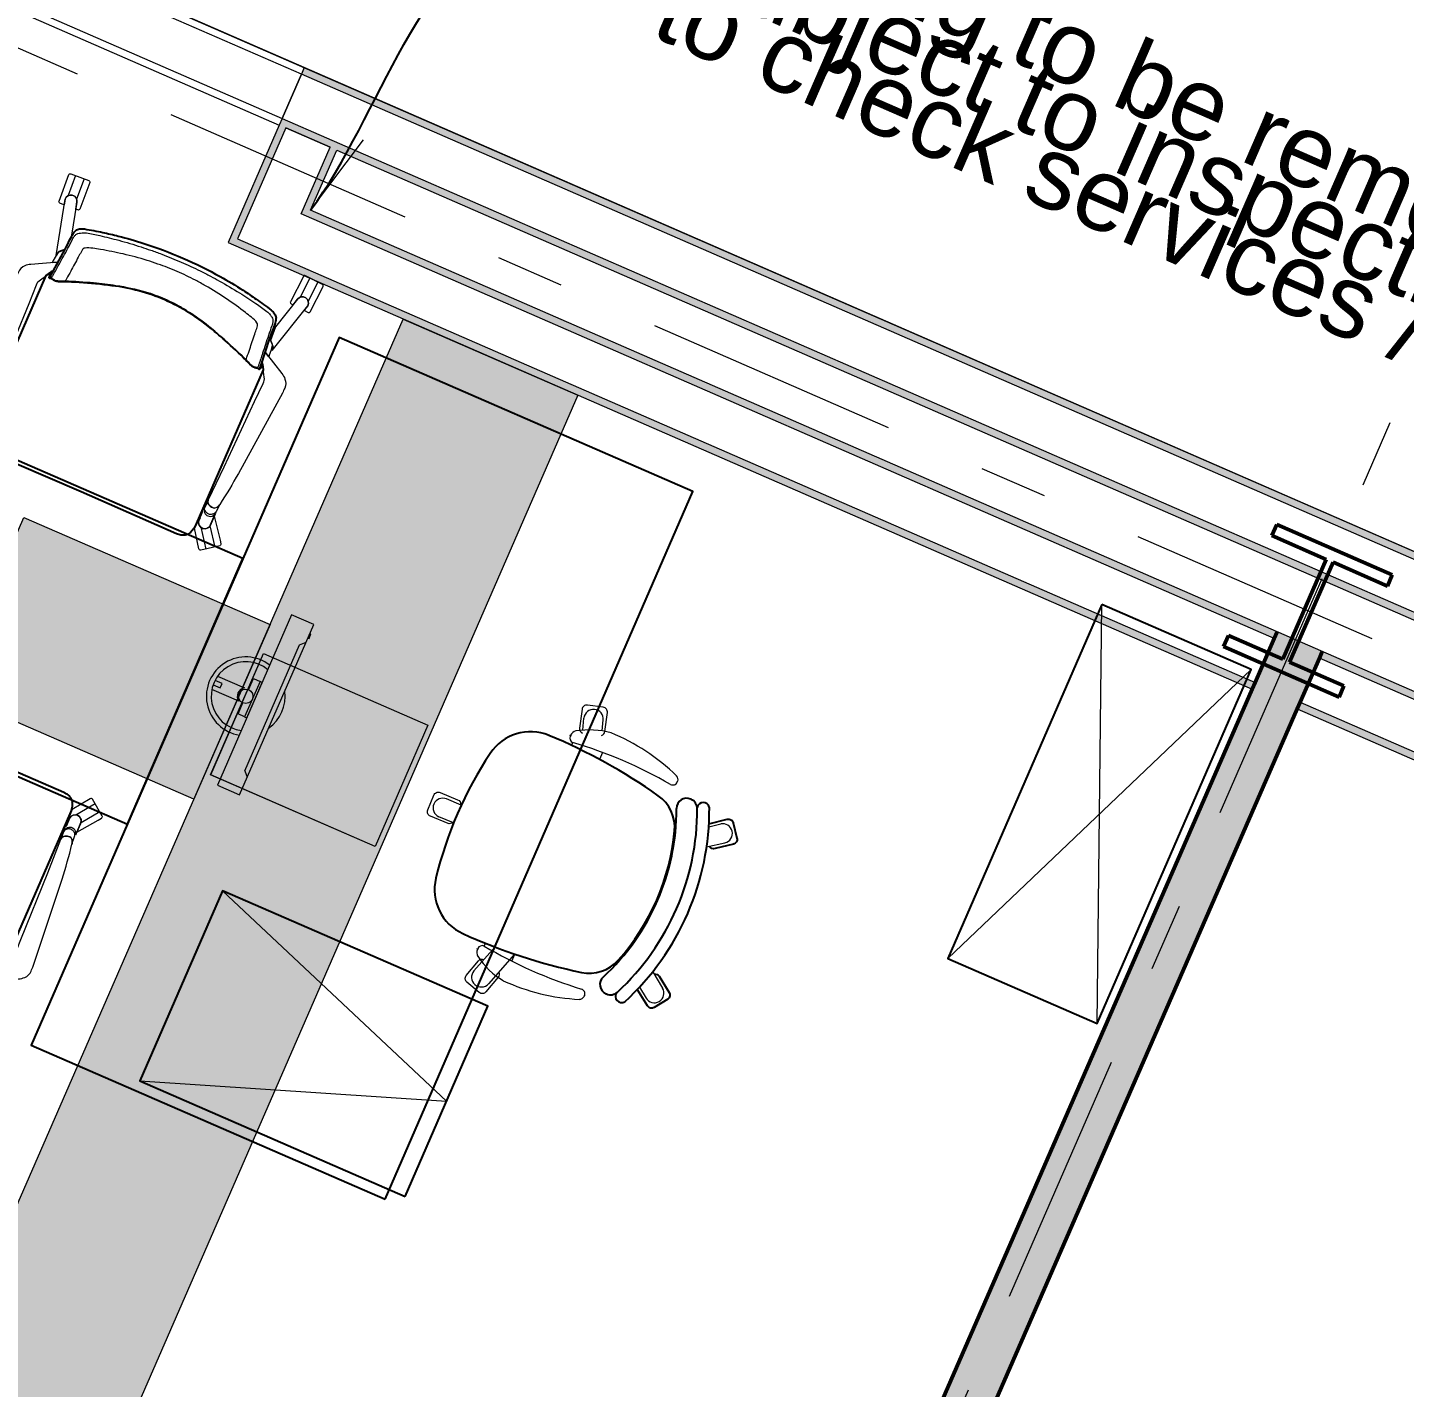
# Model space of a CAD drawing. Header units: millimetres. Extents: x -50172 to 90294, y -80883 to 25069.
# Drawn here: x 36999 to 39854, y -9066 to -6247 of the extents above; entities that cross this region are included whole.
import ezdxf
from ezdxf.enums import TextEntityAlignment as Align

# ---------------------------------------------------------------- set-up
doc = ezdxf.new("R2010")
doc.units = ezdxf.units.MM
doc.header["$MEASUREMENT"] = 0
doc.linetypes.add('Double Dashed', pattern=[1093.611073, 529.166651, -211.666656, 141.111112, -211.666656])
for name, color, linetype in [('A-05-M_Gross_Int_Circulation', 7, 'Continuous'), ('A-15-M_Column_Int', 7, 'Continuous'), ('A-15-MG_Structural_Grid', 7, 'Continuous'), ('A-25-M_Wall_Int', 7, 'Continuous'), ('ArchiCAD Doors', 7, 'Continuous'), ('New_A-25-M_Wall_Int', 7, 'Continuous')]:
    doc.layers.add(name, color=color, linetype=linetype)
for name, color, linetype, lineweight, true_color in [('A-05-M_Gross_Int_Circulation_Pen_No__74', 7, 'Continuous', 20, 0x606060), ('A-15-M_Column_Int_Pen_No__28', 7, 'Continuous', 50, 0x2a2a2a), ('A-15-MG_Structural_Grid_Pen_No__163', 7, 'Continuous', 0, 0x750077), ('A-25-M_Wall_Int_Pen_No__107', 7, 'Continuous', 15, 0xa6a6a6), ('A-25-M_Wall_Int_Pen_No__27', 7, 'Continuous', 50, 0x2a2a2a), ('A-25-M_Wall_Int_Pen_No__81', 7, 'Continuous', 20, 0x6a6a6a), ('A-35-M_FFE_Loose_SIEMENS P2_Pen_No__251', 7, 'Continuous', 13, 0xe8e8e8), ('New_A-25-M_Wall_Int_Pen_No__107', 7, 'Continuous', 15, 0xa6a6a6)]:
    doc.layers.add(name, color=color, linetype=linetype, lineweight=lineweight, true_color=true_color)
for name, color, linetype, lineweight in [('A-25-M_Wall_Int_Pen_No__1', 7, 'Continuous', 13), ('A-35-M_FFE_Loose_SIEMENS P2_Pen_No__5', 7, 'Continuous', 25), ('A-35-M_FFE_Loose_SIEMENS P2_Pen_No__9', 7, 'Continuous', 13), ('A-95-H_Fill_Plan_FloorTrunking_Pen_No__1', 7, 'Continuous', 13), ('A-95-H_Fill_Plan_FloorTrunking_Pen_No__101', 252, 'Continuous', 15), ('A-95-P_Text_1_50_GA_Pen_No__1', 7, 'Continuous', 13), ('A-95-P_Text_1_50_GA_Pen_No__85', 8, 'Continuous', 20), ('ArchiCAD Doors_Pen_No__1', 7, 'Continuous', 13), ('ArchiCAD Zone Stamps_Pen_No__9', 7, 'Continuous', 13), ('New_A-25-M_Wall_Int_Pen_No__1', 7, 'Continuous', 13), ('New_A-95-H_Fill_Plan_FloorTrunking_Pen_No__1', 7, 'Continuous', 13), ('New_A-95-H_Fill_Plan_FloorTrunking_Pen_No__101', 252, 'Continuous', 15), ('New_A-95-P_Text_1_50_GA_Pen_No__1', 7, 'Continuous', 13), ('New_A-95-P_Text_1_50_GA_Pen_No__101', 252, 'Continuous', 15)]:
    doc.layers.add(name, color=color, linetype=linetype, lineweight=lineweight)
doc.styles.add('GENERATED_STYLE_1', font='')
doc.styles.add('GENERATED_STYLE_3', font='')
doc.styles.add('GENERATED_STYLE_4', font='')
doc.styles.get('GENERATED_STYLE_1').set_extended_font_data('Arial', bold=True)
doc.styles.get('GENERATED_STYLE_3').set_extended_font_data('Arial')
doc.styles.get('GENERATED_STYLE_4').set_extended_font_data('Swis721 BT')
doc.dimstyles.new('GENERATED_STYLE__3', dxfattribs={"dimtxt": 0.18, "dimasz": 182.4, "dimexe": 0.18, "dimexo": 0.0625, "dimgap": 0.09, "dimtad": 0, "dimtih": 1, "dimtoh": 1, "dimdec": 4, "dimzin": 0, "dimdsep": 46, "dimcen": 0.09, "dimadec": 0, "dimazin": 0, "dimtfac": 1, "dimtdec": 4, "dimtmove": 0, "dimatfit": 3, "dimldrblk": 'ARROWHEAD_5', "dimfxl": 1, "dimtolj": 1, "dimtzin": 0, "dimarcsym": 0})

# ---------------------------------------------------------------- blocks, each defined once
blk = doc.blocks.new('Hub Circulation Third_INB 3250_6_1', base_point=(35476.1, -4184.6))
at = {"layer": 'A-05-M_Gross_Int_Circulation_Pen_No__74', "linetype": 'Continuous'}
blk.add_line((21213, 803.9), (47956.6, -10857.6), dxfattribs=at)
at = {"layer": 'ArchiCAD Zone Stamps_Pen_No__9'}
for tag, height, style, p in [('ROOM_NAME', 250, 'GENERATED_STYLE_1', (34329.2, -2488.1)), ('zoneNameLine2', 250, 'GENERATED_STYLE_1', (34140.8, -2920.2)), ('ROOM_NUMBER', 200, 'GENERATED_STYLE_3', (33952.4, -3340.9)), ('measuredAreaCode', 200, 'GENERATED_STYLE_3', (33795.3, -3701)), ('DUMMY_649', 200, 'GENERATED_STYLE_3', (34102.7, -3835.1)), ('DUMMY_650', 200, 'GENERATED_STYLE_3', (34731.9, -4109.4)), ('DUMMY_651', 133.3, 'GENERATED_STYLE_3', (35011.2, -4216))]:
    blk.add_attdef(tag, text='', height=height, rotation=336.4404, dxfattribs=dict(at, style=style)).set_placement(p, align=Align.TOP_LEFT)
blk = doc.blocks.new('Simple Door Opening_4')
at = {"layer": 'ArchiCAD Doors_Pen_No__1', "linetype": 'Continuous'}
for p, q in [((-1036.5, 0), (-1036.5, -15)), ((1036.5, 0), (1036.5, -15)), ((-1036.5, -15), (-1036.5, -115)), ((1036.5, -15), (1036.5, -115)), ((-1036.5, -115), (-1036.5, -130)), ((1036.5, -115), (1036.5, -130))]:
    blk.add_line(p, q, dxfattribs=at)
blk = doc.blocks.new('Wall_13_1', base_point=(47956.6, -10857.6))
at = {"layer": 'A-25-M_Wall_Int_Pen_No__107', "linetype": 'Continuous'}
for points in [[(37573, -6329.8), (37567, -6343.6), (42881.6, -8661), (42887.6, -8647.3)], [(37527, -6435.3), (37521, -6449), (42835.7, -8766.5), (42841.7, -8752.7)]]:
    blk.add_hatch(color=256, dxfattribs=at).paths.add_polyline_path(points)
at = {"layer": 'A-25-M_Wall_Int_Pen_No__1', "linetype": 'Continuous'}
for p, q in [((42881.6, -8661), (37567, -6343.6)), ((37527, -6435.3), (42841.7, -8752.7))]:
    blk.add_line(p, q, dxfattribs=at)
at = {"layer": 'A-25-M_Wall_Int_Pen_No__1', "linetype": 'Continuous', "flags": 128}
for points in [[(42887.6, -8647.3), (37573, -6329.8)], [(37534.8, -6455), (37626.4, -6495)], [(37640.2, -6501), (42716.5, -8714.5)]]:
    blk.add_lwpolyline(points, dxfattribs=at)
at = {"layer": 'ArchiCAD Doors', "color": 251, "linetype": 'Continuous', "lineweight": 20, "true_color": 0x606060, "zscale": 1000, "rotation": 336.4404149440988}
blk.add_blockref('Simple Door Opening_4', (36622.9, -5915.6), dxfattribs=at)
blk = doc.blocks.new('*X378')
at = {"layer": 'New_A-25-M_Wall_Int_Pen_No__107', "linetype": 'Continuous'}
blk.add_hatch(color=256, dxfattribs=at).paths.add_polyline_path([(34489.1, -8203.9), (38516.9, -9960.2), (38526.9, -9937.3), (34499.1, -8181)])
blk = doc.blocks.new('Wall_64_1', base_point=(38498.3, -10002.9))
at = {"layer": 'New_A-25-M_Wall_Int_Pen_No__107', "linetype": 'Continuous'}
for points in [[(34508.1, -8160.4), (38535.9, -9916.7), (38540.7, -9905.7), (34512.9, -8149.4)], [(34512.9, -8149.4), (38540.7, -9905.7), (38545.9, -9893.8), (34518.1, -8137.5)], [(34470.5, -8246.6), (38498.3, -10002.9), (38503.3, -9991.4), (34475.5, -8235.1)], [(34475.5, -8235.1), (38503.3, -9991.4), (38508.1, -9980.4), (34480.3, -8224.1)]]:
    blk.add_hatch(color=256, dxfattribs=at).paths.add_polyline_path(points)
at = {"layer": 'New_A-25-M_Wall_Int_Pen_No__1', "linetype": 'Continuous'}
for p, q in [((34508.1, -8160.4), (38535.9, -9916.7)), ((34512.9, -8149.4), (38540.7, -9905.7)), ((34499.1, -8181), (38526.9, -9937.3)), ((34489.1, -8203.9), (38516.9, -9960.2)), ((34475.5, -8235.1), (38503.3, -9991.4)), ((34480.3, -8224.1), (38508.1, -9980.4))]:
    blk.add_line(p, q, dxfattribs=at)
at = {"layer": 'New_A-25-M_Wall_Int_Pen_No__1', "linetype": 'Continuous', "flags": 128}
for points in [[(34508.1, -8160.4), (34480.3, -8224.1)], [(38545.9, -9893.8), (34518.1, -8137.5)], [(34470.5, -8246.6), (38498.3, -10002.9)], [(38498.3, -10002.9), (38545.9, -9893.8)]]:
    blk.add_lwpolyline(points, dxfattribs=at)
at = {"layer": 'New_A-25-M_Wall_Int', "color": 250, "lineweight": 50, "true_color": 0x2a2a2a}
blk.add_blockref('*X378', (0, 0), dxfattribs=at)
blk = doc.blocks.new('Wall_176_1', base_point=(37573, -6329.8))
at = {"layer": 'A-25-M_Wall_Int_Pen_No__107', "linetype": 'Continuous'}
for points in [[(37521, -6449), (37414.8, -6692.6), (37434.5, -6684.8), (37534.8, -6455)], [(37585.9, -6625.4), (37640.2, -6501), (37626.4, -6495), (37566.2, -6633.1)]]:
    blk.add_hatch(color=256, dxfattribs=at).paths.add_polyline_path(points)
at = {"layer": 'A-25-M_Wall_Int_Pen_No__1', "linetype": 'Continuous'}
for p, q in [((37534.8, -6455), (37434.5, -6684.8)), ((37566.2, -6633.1), (37626.4, -6495))]:
    blk.add_line(p, q, dxfattribs=at)
at = {"layer": 'A-25-M_Wall_Int_Pen_No__1', "linetype": 'Continuous', "flags": 128}
for points in [[(37521, -6449), (37414.8, -6692.6)], [(37626.4, -6495), (37534.8, -6455)], [(37585.9, -6625.4), (37640.2, -6501)]]:
    blk.add_lwpolyline(points, dxfattribs=at)
blk = doc.blocks.new('Wall_177_1', base_point=(37414.8, -6692.6))
at = {"layer": 'A-25-M_Wall_Int_Pen_No__107', "linetype": 'Continuous'}
for points in [[(39589.9, -7499.2), (37585.9, -6625.4), (37566.2, -6633.1), (39583.9, -7513)], [(39544, -7604.7), (37434.5, -6684.8), (37414.8, -6692.6), (39538, -7618.4)], [(39677.4, -7553.8), (42670, -8858.7), (42662.3, -8838.9), (39683.4, -7540)], [(39631.5, -7659.2), (42729.5, -9010.1), (42721.7, -8990.3), (39637.5, -7645.4)]]:
    blk.add_hatch(color=256, dxfattribs=at).paths.add_polyline_path(points)
at = {"layer": 'A-25-M_Wall_Int_Pen_No__81', "linetype": 'Continuous', "lineweight": 0, "true_color": 0x353535}
for points in [[(39683.4, -7540), (39589.9, -7499.2), (39583.9, -7513), (39677.4, -7553.8)], [(39677.4, -7553.8), (39583.9, -7513), (39544, -7604.7), (39637.5, -7645.4)], [(39637.5, -7645.4), (39544, -7604.7), (39538, -7618.4), (39631.5, -7659.2)]]:
    blk.add_hatch(color=250, dxfattribs=at).paths.add_polyline_path(points)
at = {"layer": 'A-25-M_Wall_Int_Pen_No__1', "linetype": 'Continuous'}
for p, q in [((39583.9, -7513), (37566.2, -6633.1)), ((37434.5, -6684.8), (39544, -7604.7)), ((42670, -8858.7), (39677.4, -7553.8)), ((39637.5, -7645.4), (42721.7, -8990.3))]:
    blk.add_line(p, q, dxfattribs=at)
at = {"layer": 'A-25-M_Wall_Int_Pen_No__1', "linetype": 'Continuous', "flags": 128}
for points in [[(42662.3, -8838.9), (37585.9, -6625.4)], [(37414.8, -6692.6), (39538, -7618.4)], [(39631.5, -7659.2), (42729.5, -9010.1)]]:
    blk.add_lwpolyline(points, dxfattribs=at)
at = {"layer": 'A-25-M_Wall_Int_Pen_No__27', "linetype": 'Continuous'}
for p, q in [((39589.9, -7499.2), (39583.9, -7513)), ((39583.9, -7513), (39544, -7604.7)), ((39637.5, -7645.4), (39677.4, -7553.8)), ((39677.4, -7553.8), (39683.4, -7540)), ((39544, -7604.7), (39538, -7618.4)), ((39631.5, -7659.2), (39637.5, -7645.4))]:
    blk.add_line(p, q, dxfattribs=at)
blk = doc.blocks.new('Wall_179_1', base_point=(39584.7, -7638.8))
at = {"layer": 'A-25-M_Wall_Int_Pen_No__81', "linetype": 'Continuous', "lineweight": 0, "true_color": 0x353535}
blk.add_hatch(color=250, dxfattribs=at).paths.add_polyline_path([(39538, -7618.4), (36129.7, -15434.7), (36223.2, -15475.4), (39631.5, -7659.2)])
at = {"layer": 'A-25-M_Wall_Int_Pen_No__27', "linetype": 'Continuous', "flags": 128}
for points in [[(39538, -7618.4), (36129.7, -15434.7)], [(36223.2, -15475.4), (39631.5, -7659.2)]]:
    blk.add_lwpolyline(points, dxfattribs=at)
blk = doc.blocks.new('Wall_447_1', base_point=(35672.8, -5501.3))
at = {"layer": 'New_A-25-M_Wall_Int_Pen_No__1', "linetype": 'Continuous'}
for p, q in [((37567, -6343.6), (35666.8, -5515)), ((35626.9, -5606.7), (37527, -6435.3))]:
    blk.add_line(p, q, dxfattribs=at)
at = {"layer": 'New_A-25-M_Wall_Int_Pen_No__1', "linetype": 'Continuous', "flags": 128}
for points in [[(37573, -6329.8), (35672.8, -5501.3)], [(35666.8, -5515), (35626.9, -5606.7)], [(35620.9, -5620.4), (37521, -6449)], [(37527, -6435.3), (37567, -6343.6)]]:
    blk.add_lwpolyline(points, dxfattribs=at)
blk = doc.blocks.new('Universal Columns Column 19')
at = {"layer": 'A-15-M_Column_Int', "linetype": 'Continuous', "lineweight": 0, "true_color": 0xffffff}
h = blk.add_hatch(dxfattribs=at)
h.set_pattern_fill('613_01__a5_STUCCO_0001', style=0, pattern_type=2)
h.set_pattern_definition([(286.3, (0, 0), (-3213820, 11866500), [3000, -14992680]), (309.93, (992000, -2522800), (-1760680, 765780), [4670, -4288600]), (111.49, (-168200, -712500), (765800, 1760700), [7100, -2708200]), (111.49, (-238700, -1062700), (765800, 1760700), [7100, -2708200]), (111.49, (-566500, -1578300), (765800, 1760700), [7100, -2708200]), (111.49, (-655700, -1708100), (765800, 1760700), [7100, -2708200]), (111.494, (-465300, -1834400), (765800, 1760700), [7100, -2708200]), (111.494, (-104200, -1931700), (765800, 1760700), [7100, -2708200]), (111.494, (257800, -2002000), (765800, 1760700), [7100, -2708200]), (183.06, (-194600, -886000), (2526450, 994900), [11200, -4282100]), (183.06, (-349700, -1079650), (2526450, 994900), [11200, -4282100]), (183.06, (116350, -2076500), (2526450, 994900), [11200, -4282100]), (111.49, (-350400, -1231700), (765800, 1760700), [7100, -2708200]), (111.49, (-502900, -1720200), (765800, 1760700), [7100, -2708200]), (111.494, (-274000, -1895900), (765800, 1760700), [7100, -2708200]), (111.494, (322000, -2155100), (765800, 1760700), [7100, -2708200]), (48.06, (-367140, -1412600), (765780, 1760680), [10500, -6061050]), (48.06, (-236400, -1671930), (765780, 1760680), [10520, -6061050]), (48.06, (-93300, -549600), (765800, 1760700), [10500, -6061050]), (48.06, (189050, -378800), (765800, 1760700), [10500, -6061050]), (48.06, (50600, -207200), (765800, 1760700), [10500, -6061050]), (48.06, (563700, -450600), (765800, 1760700), [10500, -6061050]), (48.06, (904800, -517960), (765780, 1760680), [10500, -6061050]), (48.06, (1265960, -877540), (765780, 1760680), [10500, -6061050]), (48.06, (1482600, -916100), (765780, 1760680), [10520, -6061050]), (48.06, (1273060, -1199550), (765780, 1760680), [10520, -6061050]), (48.06, (1211900, -1491860), (765780, 1760680), [10520, -6061050]), (48.06, (943500, -1689000), (765780, 1760680), [10520, -6061050]), (48.06, (1016600, -1999200), (765780, 1760680), [10520, -6061050]), (48.06, (801000, -2133260), (765780, 1760680), [10520, -6061050]), (48.06, (807600, -2293060), (765780, 1760680), [10520, -6061050]), (48.06, (630500, -2291960), (765780, 1760680), [10520, -6061050]), (48.06, (151700, -1607900), (765780, 1760680), [10520, -6061050]), (48.06, (70000, -1177460), (765780, 1760680), [10500, -6061050]), (48.06, (631750, -935800), (765780, 1760680), [10500, -6061050]), (48.06, (986700, -1181300), (765780, 1760680), [10500, -6061050]), (48.06, (850600, -1436000), (765780, 1760680), [10520, -6061050]), (48.06, (409300, -1365550), (765780, 1760680), [10500, -6061050]), (48.06, (488700, -1638000), (765780, 1760680), [10520, -6061050]), (48.06, (565600, -1787900), (765780, 1760680), [10520, -6061050]), (48.06, (297900, -886800), (765780, 1760680), [10500, -6061050]), (48.06, (277700, -629950), (765800, 1760700), [10500, -6061050]), (111.494, (551400, -2107800), (765800, 1760700), [7100, -2708200]), (111.494, (998900, -2140500), (765800, 1760700), [7100, -2708200]), (111.49, (707000, -1598400), (765800, 1760700), [7100, -2708200]), (111.494, (1193500, -1658100), (765800, 1760700), [7100, -2708200]), (111.49, (691100, -1191600), (765800, 1760700), [7100, -2708200]), (111.49, (1263300, -1334100), (765800, 1760700), [7100, -2708200]), (111.49, (979600, -866500), (765800, 1760700), [7100, -2708200]), (111.49, (1307600, -730700), (765800, 1760700), [7100, -2708200]), (111.49, (640400, -526600), (765800, 1760700), [7100, -2708200]), (111.49, (694500, -717200), (765800, 1760700), [7100, -2708200]), (111.49, (314700, -283700), (765800, 1760700), [7100, -2708200]), (111.49, (167600, -528500), (765800, 1760700), [7100, -2708200]), (111.49, (12400, -430600), (765800, 1760700), [7100, -2708200]), (111.49, (67100, -748000), (765800, 1760700), [7100, -2708200]), (111.49, (344000, -1091200), (765800, 1760700), [7100, -2708200]), (111.49, (29600, -939300), (765800, 1760700), [7100, -2708200]), (111.49, (438400, -757700), (765800, 1760700), [7100, -2708200]), (111.49, (-42600, -1373600), (765800, 1760700), [7100, -2708200]), (169.023, (65740, -1702860), (-7808487, 1302433), [10530, -17691000]), (169.023, (1133700, -1883880), (-7808487, 1302433), [10530, -17691000]), (169.023, (1445740, -1224800), (-7808487, 1302433), [10530, -17691000]), (169.023, (1047320, -1405880), (-7808487, 1302433), [10530, -17691000]), (169.023, (180300, -1357830), (-7808487, 1302433), [10530, -17691000]), (169.023, (-432670, -1577200), (-7808487, 1302433), [10530, -17691000]), (169.023, (223600, -966600), (-7808487, 1302433), [10530, -17691000]), (169.023, (1136430, -1014340), (-7808487, 1302433), [10530, -17691000]), (169.023, (1524220, -1021000), (-7808487, 1302433), [10530, -17691000]), (169.023, (1135220, -608810), (-7808487, 1302433), [10530, -17691000]), (169.023, (893470, -721350), (-7808487, 1302433), [10530, -17691000]), (169.023, (840820, -1017380), (-7808487, 1302433), [10530, -17691000]), (169.023, (46180, -1841170), (-7808487, 1302433), [10530, -17691000]), (169.023, (407640, -1861700), (-7808487, 1302433), [10530, -17691000]), (169.023, (845750, -1951000), (-7808487, 1302433), [10530, -17691000]), (48.06, (1350950, -1429200), (765780, 1760680), [10520, -6061050]), (48.06, (1140700, -2005970), (765780, 1760680), [10520, -6061050]), (48.06, (978100, -2309850), (765780, 1760680), [10520, -6061050]), (48.06, (198750, -158600), (765800, 1760700), [10500, -6061050]), (48.06, (458460, -261400), (765800, 1760700), [10500, -6061050]), (48.06, (772750, -448730), (765780, 1760680), [10500, -6061050]), (48.06, (1481360, -686060), (765780, 1760680), [10520, -6061050]), (48.06, (1667650, -817700), (765780, 1760680), [10520, -6061050]), (48.06, (1651400, -901750), (765780, 1760680), [10520, -6061050])])
h.paths.add_polyline_path([(-130.65, -138.15), (130.65, -138.15), (130.65, -112.85), (7.65, -112.85), (7.65, 112.85), (130.65, 112.85), (130.65, 138.15), (-130.65, 138.15), (-130.65, 112.85), (-7.65, 112.85), (-7.65, -112.85), (-130.65, -112.85)])
at = {"layer": 'A-15-M_Column_Int_Pen_No__28', "linetype": 'Continuous'}
for p, q in [((130.65, 138.15), (-130.65, 138.15)), ((-130.65, 138.15), (-130.65, 112.85)), ((130.65, 112.85), (130.65, 138.15)), ((-130.65, 112.85), (-7.65, 112.85)), ((-7.65, 112.85), (-7.65, -112.85)), ((7.65, -112.85), (7.65, 112.85)), ((7.65, 112.85), (130.65, 112.85)), ((-7.65, -112.85), (-130.65, -112.85)), ((-130.65, -112.85), (-130.65, -138.15)), ((130.65, -112.85), (7.65, -112.85)), ((130.65, -138.15), (130.65, -112.85)), ((-130.65, -138.15), (130.65, -138.15))]:
    blk.add_line(p, q, dxfattribs=at)
blk = doc.blocks.new('Standard grid marker')
at = {"layer": 'A-15-MG_Structural_Grid_Pen_No__163', "linetype": 'Double Dashed'}
blk.add_line((1000, 0), (29726, 0), dxfattribs=at)
at = {"layer": 'A-15-MG_Structural_Grid_Pen_No__163', "style": 'GENERATED_STYLE_4'}
for tag, p in [('AC_MarkerText_1_0', (-500, 41.2)), ('AC_MarkerText_1_1', (31226, 41.2))]:
    blk.add_attdef(tag, text='', height=350, rotation=90, dxfattribs=at).set_placement(p, align=Align.MIDDLE_CENTER)
blk = doc.blocks.new('ARROWHEAD_5')
at = {"color": 0, "linetype": 'Continuous', "lineweight": 0}
blk.add_line((0, 0), (-1, 0), dxfattribs=at)
blk.add_solid([(-1, 0.2679), (0, 0), (-1, -0.2679), (-1, 0.2679)], dxfattribs=at)
blk = doc.blocks.new('Standard grid marker_3')
at = {"layer": 'A-15-MG_Structural_Grid_Pen_No__163', "linetype": 'Double Dashed'}
blk.add_line((1000, 0), (74254.8, 0), dxfattribs=at)
at = {"layer": 'A-15-MG_Structural_Grid_Pen_No__163', "style": 'GENERATED_STYLE_4'}
for tag, p in [('AC_MarkerText_1_0', (-500, 43.4)), ('AC_MarkerText_1_1', (75754.8, 43.4))]:
    blk.add_attdef(tag, text='', height=350, rotation=360, dxfattribs=at).set_placement(p, align=Align.MIDDLE_CENTER)

msp = doc.modelspace()

# ---------------------------------------------------------------- hatches: boundary and pattern name
at = {"layer": 'A-95-H_Fill_Plan_FloorTrunking_Pen_No__101', "linetype": 'Continuous', "lineweight": 0, "true_color": 0x727272}
for points in [[(35068.8, -14052.6), (34706.7, -13894.7), (37778.1, -6851), (38140.2, -7008.9)], [(36834, -7624.2), (36991.8, -7262.1), (37501.9, -7484.5), (37344, -7846.6)]]:
    msp.add_hatch(color=8, dxfattribs=at).paths.add_polyline_path(points)
at = {"layer": 'New_A-95-H_Fill_Plan_FloorTrunking_Pen_No__101', "linetype": 'Continuous', "lineweight": 0, "true_color": 0x727272}
msp.add_hatch(color=8, dxfattribs=at).paths.add_polyline_path([(37719.6, -7944.4), (37378.8, -7795.8), (37488.4, -7544.6), (37829.1, -7693.2)])
at = {"layer": 'New_A-95-P_Text_1_50_GA_Pen_No__101', "linetype": 'Continuous', "lineweight": 0, "true_color": 0x727272}
msp.add_hatch(color=8, dxfattribs=at).paths.add_polyline_path([(37720.2, -7944.3), (37379.1, -7795.9), (37488.4, -7544.6), (37829.3, -7692.9)])

# ---------------------------------------------------------------- linework, layer by layer
at = {"layer": 'A-35-M_FFE_Loose_SIEMENS P2_Pen_No__251', "linetype": 'Continuous'}
for p, q in [((37449.6, -7787.6), (37563.3, -7526.3)), ((37563.3, -7526.3), (37576.5, -7521.1)), ((37449.6, -7787.6), (37454.8, -7800.8))]:
    msp.add_line(p, q, dxfattribs=at)
at = {"layer": 'A-35-M_FFE_Loose_SIEMENS P2_Pen_No__251', "linetype": 'Continuous', "flags": 128}
for points in [[(37438.9, -7837.5), (37592.4, -7484.4), (37546.6, -7464.5), (37393, -7817.5)], [(37582.7, -7512.9), (37586.7, -7503.8), (37584.4, -7502.8), (37580.5, -7511.9)], [(37453.8, -7677.7), (37485.7, -7604.3), (37481.2, -7602.3), (37449.3, -7675.7)]]:
    msp.add_lwpolyline(points, close=True, dxfattribs=at)
msp.add_lwpolyline([(37393.2, -7591.3), (37449.2, -7615.7, 0.565741), (37437.2, -7643.2), (37381.2, -7618.9)], format="xyb", dxfattribs=at)
for points in [[(37383.9, -7609.1), (37398.6, -7615.5), (37402.6, -7606.3), (37387.9, -7600)], [(37457.4, -7619.3), (37467.4, -7596.4), (37481.2, -7602.3), (37449.3, -7675.7), (37435.5, -7669.7), (37445.5, -7646.8)]]:
    msp.add_lwpolyline(points, dxfattribs=at)
at = {"layer": 'A-35-M_FFE_Loose_SIEMENS P2_Pen_No__251', "linetype": 'Continuous'}
msp.add_circle((37451.5, -7633), 15, dxfattribs=at)
for radius, start, end in [(81.6, 52.31, 260.6783), (71.6, 50.2786, 262.7098), (81.6, 305.5463, 7.442)]:
    msp.add_arc((37451.5, -7633), radius, start, end, dxfattribs=at)
at = {"layer": 'A-35-M_FFE_Loose_SIEMENS P2_Pen_No__5', "linetype": 'Continuous'}
for p, q in [((38125, -7713.7), (38124.1, -7715.7)), ((38375, -7846.6), (38374, -7846.1)), ((37931.8, -8157.8), (37932.7, -8155.8))]:
    msp.add_line(p, q, dxfattribs=at)
at = {"layer": 'A-35-M_FFE_Loose_SIEMENS P2_Pen_No__5', "linetype": 'Continuous', "flags": 128}
msp.add_lwpolyline([(37321.2, -6724.7, -0.024216), (37398.5, -6763, -0.016068), (37445.9, -6791.5, -0.009371), (37473.3, -6810, -0.001836), (37488.4, -6820.7, -0.017544), (37504.5, -6833, -0.062714), (37511.4, -6840.3, -0.149282), (37514.3, -6848.4, -0.092841), (37513.2, -6855.4, -0.049327), (37508.2, -6871.3, 0.02709), (37501.1, -6890.9), (37481.9, -6948.2), (37480.7, -6952.1, 0.079161), (37480.3, -6954.3, 0.195423), (37480.3, -6954.5, 0.266682), (37480.4, -6954.5, 0.14086), (37480.6, -6954.4, 0.068414), (37482.2, -6952.1), (37486.4, -6945.1, 0.046442), (37485.9, -6942.2, 0.07777), (37485.3, -6941, -0.055714), (37484.7, -6939.8, -0.135228), (37486.4, -6945.1), (37481.9, -6952.7, -0.049328), (37480.6, -6954.6, -0.064332), (37480.2, -6954.9, -0.077633), (37479.8, -6955.1, -0.201115), (37478.9, -6955.1, -0.08669), (37478.4, -6954.7), (37477.4, -6953.5), (37476.5, -6952.6, -0.08929), (37469.5, -6951.2, -0.049201), (37465, -6948.8, -0.053494), (37462.1, -6946.5, -0.000557), (37452.3, -6936.6, 0.01685), (37409.1, -6895.7, 0.013226), (37373.3, -6865.7, 0.032708), (37322, -6830.1, 0.03481), (37283.8, -6810.7, 0.03481), (37243.5, -6796, 0.032708), (37182.5, -6782.7, 0.013226), (37136.1, -6777, 0.01685), (37076.7, -6773.3, -0.000557), (37062.8, -6772.9, -0.053494), (37059.2, -6772.4, -0.049201), (37054.4, -6770.6, -0.08929), (37048.5, -6766.5), (37047.2, -6766.5), (37045.7, -6766.5, -0.08669), (37045.1, -6766.4, -0.201115), (37044.5, -6765.8, -0.077633), (37044.3, -6765.4, -0.064332), (37044.3, -6764.8, -0.049328), (37044.8, -6762.6), (37047.3, -6754.1, -0.135228), (37052.3, -6751.8, -0.055714), (37051.1, -6752.1, 0.07777), (37049.7, -6752.6, 0.046442), (37047.3, -6754.1), (37045, -6761.9, 0.068414), (37044.4, -6764.6, 0.14086), (37044.5, -6764.9, 0.266682), (37044.6, -6764.9, 0.195423), (37044.8, -6764.9, 0.079161), (37046.1, -6763.1), (37048.1, -6759.6), (37077, -6706.4, 0.02709), (37086.4, -6687.9, -0.049327), (37094.6, -6673.3, -0.092841), (37099.1, -6667.8, -0.149282), (37106.9, -6664.3, -0.062714), (37116.9, -6664.4, -0.017544), (37136.9, -6667.8, -0.001836), (37155, -6671.5, -0.009371), (37187.3, -6679, -0.016068), (37240.4, -6694.2, -0.023358)], format="xyb", close=True, dxfattribs=at)
for points in [[(36899.2, -7079.9), (37038, -6760.8), (37047.4, -6754), (37044.8, -6762.7, -0.02453), (37044.3, -6765.1, 0.299826), (37044.7, -6766.2, 0.164644), (37045.5, -6766.5), (37048.5, -6766.5, 0.066557), (37054.4, -6770.6, 0.117992), (37063.6, -6772.9, -0.017493), (37106.4, -6774.6, -0.011779), (37174.1, -6781.3, -0.071772), (37283.8, -6810.7, -0.069523), (37380, -6870.9, -0.011779), (37431.1, -6915.8, -0.017493), (37461.5, -6946, 0.117992), (37469.5, -6951.2, 0.066588), (37476.5, -6952.6), (37478.6, -6954.8, 0.164644), (37479.3, -6955.2, 0.299826), (37480.4, -6954.8, -0.02453), (37481.8, -6952.8), (37486.4, -6944.9), (37487.8, -6956.5), (37349.1, -7275.6, -0.119167), (37337, -7293.4, -0.112722), (37328.5, -7298.2, -0.107436), (37317.3, -7299, -0.042313), (37313, -7298, -0.011293), (37307.8, -7296.2), (37110.3, -7209.4), (36912.3, -7124.2, -0.011293)], [(38080.3, -7714.2, 0.360038), (37958.3, -7751.5)], [(36948.8, -8195.7), (37087.6, -7876.6, 0.119167), (37092.4, -7855.6, 0.112722), (37090.1, -7846.2, 0.107436), (37083.1, -7837.5, 0.042313), (37079.5, -7835, 0.011293), (37074.6, -7832.4), (36876.5, -7747.1)], [(38411.8, -7897.3), (38449.8, -7887.8, -0.414214), (38462, -7895.1), (38469.9, -7927.2, -0.414214), (38462.6, -7939.3), (38424.5, -7948.8, -0.339096), (38413.4, -7943.9)], [(38298.3, -8208.8, -0.312027), (38308.8, -8213.4), (38329.5, -8246.7, -0.414214), (38326.4, -8260.5), (38298.3, -8277.9, -0.414214), (38284.6, -8274.8), (38263.8, -8241.4, -0.021405), (38263.3, -8240.7)]]:
    msp.add_lwpolyline(points, format="xyb", dxfattribs=at)
for points in [[(35922.3, -7339.6), (37206.1, -7897.9), (37445.4, -7347.7), (36161.6, -6789.4)], [(37740.3, -8675.5), (38378.5, -7208.3), (37644.9, -6889.2), (37006.7, -8356.5)], [(39226.1, -7442.9), (38907.1, -8176.5), (39217, -8311.4), (39536.1, -7577.7)], [(37782.1, -8669.6), (37953.6, -8275.3), (37403.4, -8036), (37231.9, -8430.3)]]:
    msp.add_lwpolyline(points, close=True, dxfattribs=at)
at = {"layer": 'A-35-M_FFE_Loose_SIEMENS P2_Pen_No__5', "linetype": 'Continuous'}
for centre, radius, start, end in [((37622.2, -8813.2), 1190.7, 54.9005, 67.3762), ((38644.3, -8203.6), 821.7, 146.6108, 166.3776), ((38260.9, -7904.5), 80, 354.5612, 54.9005), ((38365.6, -7865.4), 21, 66.4942, 180.2369), ((38365.7, -7866.4), 21.9, 359.5228, 64.9002), ((37871.4, -7867.5), 473.2, 312.7478, 0.2405), ((37870.6, -7867.1), 517.1, 312.8415, 0.1468), ((37871.4, -7867.4), 541.3, 312.5111, 0.4772), ((38400.1, -7866), 12.9, 13.4743, 167.4595), ((37871.4, -7867.4), 471.3, 318.4271, 354.5612), ((37943, -8033.7), 100, 166.3776, 245.6121), ((38393.3, -7040.3), 1190.7, 245.6121, 258.0878), ((38164.1, -8127.1), 80, 258.0878, 318.4271), ((38206.9, -8230.4), 21, 132.7514, 246.4942), ((38207.9, -8230.8), 21, 246.4942, 312.8023), ((38230.8, -8255.1), 12.9, 145.5288, 299.5141)]:
    msp.add_arc(centre, radius, start, end, dxfattribs=at)
at = {"layer": 'A-35-M_FFE_Loose_SIEMENS P2_Pen_No__9', "linetype": 'Continuous'}
for p, q in [((37098.7, -6553.7), (37083.3, -6595.2)), ((37116.4, -6560.3), (37100.8, -6602.3)), ((37584.4, -6766), (37564.1, -6805.9)), ((37601.3, -6774.6), (37581.1, -6814)), ((39217, -8311.4), (39226.1, -7442.9)), ((39536.1, -7577.7), (38907.1, -8176.5)), ((38150.2, -7703.1), (38152.8, -7678.1)), ((38190.3, -7704.7), (38192.5, -7682.1)), ((38129.3, -7728.8), (38126.7, -7734.7)), ((38191.3, -7749.4), (38184.9, -7763.9)), ((38346.3, -7810.9), (38347, -7809.2)), ((37898.5, -7858.9), (37867.9, -7845.8)), ((37882.6, -7895.6), (37852.1, -7882.6)), ((38411.4, -7903.3), (38436.2, -7897.7)), ((38407, -7945.4), (38445, -7936.7)), ((37867.8, -8472.4), (37403.4, -8036)), ((37968.4, -8152.6), (37924.7, -8202.4)), ((37945.8, -8150.7), (37948.4, -8144.7)), ((38008.7, -8167.2), (37954.8, -8228.8)), ((38003.1, -8182), (38009.4, -8167.4)), ((38295.4, -8203.9), (38315.7, -8238.1)), ((38267.9, -8235.9), (38281.4, -8258.6)), ((38153.8, -8253.4), (38153.1, -8255.1)), ((37231.9, -8430.3), (37867.8, -8472.4))]:
    msp.add_line(p, q, dxfattribs=at)
at = {"layer": 'A-35-M_FFE_Loose_SIEMENS P2_Pen_No__9', "linetype": 'Continuous', "flags": 128}
for points in [[(37074.5, -6614.1), (37066.1, -6610.9, -0.435017), (37064.4, -6606.9), (37084.9, -6551.8, -0.414214), (37088.8, -6550), (37126.2, -6564, -0.414214), (37128, -6567.8), (37107.4, -6623.1, -0.414214), (37103.5, -6624.9), (37099, -6623.2), (37101.4, -6608.4, 0.917674), (37077, -6602.4), (37075.2, -6614.1)], [(37058.6, -6719.3), (37077, -6602.4, -0.92197), (37101.4, -6608.6), (37089.9, -6681.3), (37076.4, -6707.9), (37064, -6712.4, 0.207366), (37061.2, -6715), (37059, -6718.6)], [(37062.6, -6732.9), (37006.1, -6737.9, 0.081341), (36993.4, -6740.8, 0.203002), (36980.2, -6753.9, -0.007358), (36975.7, -6764.4), (36916.2, -6944.7, 0.018845), (36895.6, -7016.8, 0.093152), (36895.2, -7024.8, 0.300736), (36902.4, -7033.1, 0.150564), (36913.2, -7032.8, 0.24245), (36919.1, -7026.8), (36946.1, -6956.9), (37002.2, -6818.8), (37017.8, -6780.2, -0.198938), (37025.8, -6769.6), (37044, -6756.5), (37049.7, -6752.6, -0.153101), (37052.3, -6751.8, -0.000314)], [(37573.2, -6833.2), (37581.2, -6837.3, 0.435017), (37585.3, -6835.8), (37612, -6783.4, 0.414214), (37610.7, -6779.4), (37575.1, -6761.2, 0.414214), (37571, -6762.6), (37544.3, -6815.1, 0.414214), (37545.6, -6819.2), (37549.8, -6821.3), (37559.1, -6809.6, -0.917674), (37580.1, -6823.5), (37572.7, -6832.7)], [(37506.4, -6916.2), (37580.1, -6823.5, 0.92197), (37559.1, -6809.7), (37513.2, -6867.4), (37502.8, -6895.3), (37507.9, -6907.5, -0.207366), (37507.8, -6911.3), (37506.6, -6915.3)], [(37491.5, -6919.4), (37526.3, -6964.1, -0.081341), (37532.9, -6975.4, -0.203002), (37532.3, -6994, 0.007358), (37527.7, -7004.5), (37436.4, -7170.9, -0.018845), (37397.6, -7235.2, -0.093152), (37392.1, -7240.9, -0.300736), (37381.1, -7241.3, -0.150564), (37373.9, -7233.2, -0.24245), (37374.4, -7224.8), (37407.1, -7157.4), (37469.8, -7022.2), (37487.5, -6984.5, 0.198938), (37489.7, -6971.4), (37486.9, -6949.1), (37485.9, -6942.3, 0.153101), (37484.7, -6939.8, 0.000314)], [(37388.8, -7254.1), (37377.6, -7279.4, -0.898737), (37354.5, -7269.2), (37362.2, -7251.6), (37360.7, -7250), (37370.2, -7228.3), (37372.3, -7230.5), (37366.3, -7242.3, 0.418822), (37373.2, -7259.3, 0.336613), (37388.7, -7254.2, 0.09455)], [(37397.6, -7235.3), (37389.9, -7250.1, -0.20576), (37383.4, -7255.4, -0.103527), (37376.6, -7255.9, -0.163663), (37370.7, -7253, -0.143284), (37366.2, -7244.8, -0.17954), (37366.8, -7240, 0.015555), (37373.9, -7225.7, 0.189726), (37373.6, -7232.5, 0.224162), (37384.1, -7242.5, 0.212827), (37392.1, -7240.9, 0.0772), (37397.1, -7236, 0.056611)], [(37386.3, -7259.6), (37398.2, -7309.4), (37399.7, -7316.9, -0.132625), (37399.5, -7319.6, -0.251078), (37397.8, -7321.2), (37358.5, -7330.1, -0.460931), (37354.6, -7327.2), (37345.3, -7284.2), (37354.5, -7264.6), (37356.8, -7263.8), (37354.5, -7269.2, 0.132464), (37353.9, -7273.3, 0.419806), (37367.1, -7285.7, 0.171359), (37374.9, -7282.6, 0.126551), (37378.6, -7277.2)], [(37101.4, -7914.8), (37145.9, -7889.5), (37152.4, -7885.5, 0.132625), (37154.2, -7883.6, 0.251078), (37154.2, -7881.2), (37134, -7846.4, 0.460931), (37129.2, -7845.5), (37091.4, -7868), (37083.3, -7888.1), (37084.3, -7890.3), (37086.6, -7885, -0.132464), (37089.3, -7881.7, -0.419806), (37107.3, -7882.9, -0.171359), (37110.4, -7890.7, -0.126551), (37109, -7897.2)], [(37099, -7920.3), (37109.9, -7894.9, 0.898737), (37086.6, -7885), (37079.1, -7902.6), (37076.9, -7902.6), (37067.5, -7924.4), (37070.5, -7924.4), (37075.1, -7911.9, -0.418822), (37092.2, -7905.4, -0.336613), (37099, -7920.2, -0.09455)], [(36924.2, -8223.7), (36980.7, -8218.7, 0.081341), (36993.5, -8215.8, 0.203002), (37006.6, -8202.7, -0.007358), (37011.1, -8192.1), (37070.6, -8011.9, 0.018845), (37091.2, -7939.7, 0.093152), (37091.7, -7931.8, 0.300736), (37084.4, -7923.4, 0.150564), (37073.6, -7923.7, 0.24245), (37067.7, -7929.8), (37040.8, -7999.6), (36984.7, -8137.7), (36969.1, -8176.4, -0.198938), (36961.1, -8186.9), (36942.8, -8200.1), (36937.2, -8204, -0.153101), (36934.5, -8204.8, -0.000314)], [(37091.2, -7939.6), (37096.8, -7923.9, 0.20576), (37096.3, -7915.6, 0.103527), (37092, -7910.2, 0.163663), (37085.9, -7907.9, 0.143284), (37076.8, -7910.1, 0.17954), (37073.8, -7913.9, -0.015555), (37068.1, -7928.8, -0.189726), (37072.9, -7924, -0.224162), (37087.4, -7924.8, -0.212827), (37091.7, -7931.8, -0.0772), (37091.5, -7938.8, -0.056611)]]:
    msp.add_lwpolyline(points, format="xyb", close=True, dxfattribs=at)
for points in [[(37048.5, -6766.5, 0.172835), (37048.7, -6766.4, 0.029065), (37048.9, -6766.1, 0.028333), (37049.8, -6764.8, 0.004116), (37051.2, -6762.4, 0.006979), (37052.5, -6759.9, -0.006601), (37064.2, -6738.4, 0.005565), (37082.8, -6704.3, 0.006061), (37092.4, -6685.7, -0.052886), (37096.5, -6679.2, -0.072565), (37100.8, -6675.2, -0.118748), (37105.9, -6673.2, -0.009096), (37112.1, -6672.5, -0.060387), (37121.3, -6672.7, -0.021653), (37149.1, -6678, -0.008324), (37188.1, -6687.8, -0.012117), (37234.5, -6701.6, -0.005624), (37254.5, -6708.3, -0.00647), (37277.3, -6716.6, -0.012425), (37317.6, -6733, -0.012425), (37357, -6751.3, -0.00647), (37378.6, -6762.3, -0.005624), (37397.1, -6772.4, -0.012117), (37438.9, -6796.9, -0.008324), (37472.7, -6818.7, -0.021653), (37495.5, -6835.4, -0.060387), (37501.9, -6842, -0.009096), (37505.6, -6847.1, -0.118748), (37507.6, -6852.1, -0.072565), (37507.6, -6858, -0.052886), (37505.7, -6865.4, 0.006061), (37498.7, -6885.1, 0.005565), (37486.4, -6922, -0.006601), (37478.6, -6945.2, 0.006979), (37477.7, -6947.9, 0.004116), (37476.9, -6950.5, 0.028333), (37476.5, -6952.1, 0.029065), (37476.5, -6952.4, 0.172835), (37476.5, -6952.6)], [(37453.3, -6937.6, 0.029977), (37452.3, -6936.6, -0.096148), (37452.4, -6935.7, -0.022338), (37454.1, -6930.3, 0.000048), (37459.8, -6913.4, 0.000154), (37470.3, -6882.1, -0.001817), (37474.2, -6870.6, 0.043839), (37476.1, -6864.9, 0.067552), (37476.2, -6862.7, 0.111008), (37474.7, -6858.9, 0.062927), (37463.4, -6847.5, 0.007617), (37450.7, -6837.5, 0.013331), (37411.8, -6809.4, 0.019355), (37368.1, -6782.1, 0.009359), (37347.3, -6770.8, 0.023709), (37309.1, -6752.5, 0.023709), (37269.6, -6737, 0.009359), (37247.2, -6729.6, 0.019355), (37197.5, -6716.2, 0.013331), (37150.4, -6706.9, 0.007617), (37134.4, -6704.4, 0.062927), (37118.3, -6703.9, 0.111008), (37114.5, -6705.4, 0.067552), (37113, -6707, 0.043839), (37110.1, -6712.2, -0.001817), (37104.3, -6722.9, 0.000154), (37088.6, -6752, 0.000048), (37080.2, -6767.7, -0.022338), (37077.4, -6772.6, -0.096148), (37076.7, -6773.3, 0.029977), (37075.4, -6773.2)], [(38189.3, -7714.1, 0.292825), (38196.2, -7705.8), (38201.3, -7666.9, 0.414214), (38192.7, -7655.7), (38159.9, -7651.4, 0.414214), (38148.7, -7660), (38143.7, -7699, 0.333583), (38149.6, -7709.4)], [(37880.9, -7894.9, -0.272712), (37870.9, -7896.4), (37834.5, -7881.7, -0.414214), (37828.9, -7868.7), (37841.3, -7838, -0.414214), (37854.4, -7832.5), (37890.8, -7847.3, -0.353143), (37896.9, -7858.2)], [(38411.8, -7897.3), (38449.8, -7887.8, -0.414214), (38462, -7895.1), (38469.9, -7927.2, -0.414214), (38462.6, -7939.3), (38424.5, -7948.8, -0.339096), (38413.4, -7943.9)], [(37976, -8204.6, -0.292825), (37974.7, -8215.3), (37949.6, -8245.6, -0.414214), (37935.5, -8246.9), (37910.1, -8225.8, -0.414214), (37908.8, -8211.7), (37933.8, -8181.5, -0.333583), (37945.5, -8178.7)], [(38298.3, -8208.8, -0.312027), (38308.8, -8213.4), (38329.5, -8246.7, -0.414214), (38326.4, -8260.5), (38298.3, -8277.9, -0.414214), (38284.6, -8274.8), (38263.8, -8241.4, -0.021405), (38263.3, -8240.7)]]:
    msp.add_lwpolyline(points, format="xyb", dxfattribs=at)
for points in [[(37062.6, -6732.9), (37077.2, -6706), (37064.1, -6710.8), (37062.7, -6712.2), (37056.1, -6722.8), (37051.9, -6730.9), (37050.2, -6734), (37062.6, -6732.9)], [(37491.5, -6919.4), (37501.2, -6890.4), (37506.6, -6903.3), (37506.6, -6905.3), (37503.3, -6917.3), (37500.2, -6925.9), (37499.2, -6929.2), (37491.5, -6919.4)]]:
    msp.add_lwpolyline(points, close=True, dxfattribs=at)
for points in [[(37358.3, -7282.6), (37368.6, -7327.8)], [(37377.2, -7279.9), (37387.2, -7323.6)], [(37099.1, -7878.6), (37139.2, -7855.3)], [(37110, -7894.3), (37148.7, -7871.8)]]:
    msp.add_lwpolyline(points, dxfattribs=at)
at = {"layer": 'A-35-M_FFE_Loose_SIEMENS P2_Pen_No__9', "linetype": 'Continuous'}
for centre, radius, start, end in [((38172.6, -7680.1), 20, 84.206, 174.206), ((38172.6, -7680.1), 20, 354.206, 84.206), ((38139.9, -7721.2), 16.8, 102.867, 153.2957), ((38163.6, -7869.7), 167, 74.2748, 99.4327), ((38133.3, -7719.7), 10, 156.4942, 246.4942), ((37868.4, -8619.1), 927.7, 60.0127, 73.6679), ((38047.7, -8103), 425.8, 45.7515, 67.7652), ((38337.1, -7806.9), 10, 240.0127, 336.4942), ((38337.9, -7805.2), 10, 336.4942, 45.7515), ((37860, -7864.2), 20, 66.7823, 156.7823), ((37860, -7864.2), 20, 156.7823, 246.7823), ((37870.6, -7867.1), 517.1, 312.8415, 0.1468), ((38440.6, -7917.2), 20, 12.7823, 102.7823), ((38440.6, -7917.2), 20, 282.7823, 12.7823), ((37945.6, -8163.8), 15, 156.4942, 213.3197), ((37942, -8160.2), 10.3, 68.1753, 154.813), ((38418.6, -7354.1), 926.3, 239.31, 252.986), ((38058.7, -8093.7), 148.1, 211.9125, 240.3565), ((37939.7, -8215.6), 20, 138.7823, 228.7823), ((37939.7, -8215.6), 20, 228.7823, 318.7823), ((38164.4, -7834.2), 427.5, 245.2672, 267.1927), ((38144.7, -8249.4), 10, 336.4942, 72.9756), ((38298.6, -8248.3), 20, 300.7823, 30.7823), ((38143.9, -8251.1), 10, 267.2368, 336.4942), ((38298.6, -8248.3), 20, 210.7823, 300.7823)]:
    msp.add_arc(centre, radius, start, end, dxfattribs=at)
at = {"layer": 'A-95-H_Fill_Plan_FloorTrunking_Pen_No__1', "linetype": 'Continuous', "flags": 128}
for points in [[(35068.8, -14052.6), (34706.7, -13894.7), (37778.1, -6851), (38140.2, -7008.9)], [(36834, -7624.2), (36991.8, -7262.1), (37501.9, -7484.5), (37344, -7846.6)]]:
    msp.add_lwpolyline(points, close=True, dxfattribs=at)
at = {"layer": 'New_A-95-H_Fill_Plan_FloorTrunking_Pen_No__1', "linetype": 'Continuous', "flags": 128}
msp.add_lwpolyline([(37719.6, -7944.4), (37378.8, -7795.8), (37488.4, -7544.6), (37829.1, -7693.2)], close=True, dxfattribs=at)
at = {"layer": 'New_A-95-P_Text_1_50_GA_Pen_No__1', "linetype": 'Continuous', "flags": 128}
msp.add_lwpolyline([(37720.2, -7944.3), (37379.1, -7795.9), (37488.4, -7544.6), (37829.3, -7692.9)], close=True, dxfattribs=at)

# ---------------------------------------------------------------- block references
at = {"layer": 'A-05-M_Gross_Int_Circulation', "linetype": 'Continuous'}
msp.add_blockref('Hub Circulation Third_INB 3250_6_1', (35476.1, -4184.6), dxfattribs=at)
at = {"layer": 'A-15-M_Column_Int', "linetype": 'Continuous', "zscale": 1000, "rotation": 336.440414821721}
msp.add_blockref('Universal Columns Column 19', (39653.7, -7455.7), dxfattribs=at)
at = {"layer": 'A-15-MG_Structural_Grid', "color": 8, "linetype": 'Continuous', "lineweight": 15, "zscale": 1000}
for name, p, rotation in [('Standard grid marker_3', (2296.2, 8834.4), 336.440411583993), ('Standard grid marker', (46639.1, 8563.8), 246.440411583993)]:
    msp.add_blockref(name, p, dxfattribs=dict(at, rotation=rotation))
at = {"layer": 'A-25-M_Wall_Int', "color": 250, "lineweight": 50, "true_color": 0x2a2a2a}
for name, p in [('Wall_13_1', (47956.6, -10857.6)), ('Wall_176_1', (37573, -6329.8)), ('Wall_177_1', (37414.8, -6692.6)), ('Wall_179_1', (39584.7, -7638.8))]:
    msp.add_blockref(name, p, dxfattribs=at)
at = {"layer": 'New_A-25-M_Wall_Int', "color": 250, "lineweight": 50, "true_color": 0x2a2a2a}
for name, p in [('Wall_447_1', (35672.8, -5501.3)), ('Wall_64_1', (38498.3, -10002.9))]:
    msp.add_blockref(name, p, dxfattribs=at)

# ---------------------------------------------------------------- texts
at = {"layer": 'A-95-P_Text_1_50_GA_Pen_No__1', "linetype": 'Continuous', "insert": (38366.7, -6079.1), "char_height": 150, "width": 2752.006, "attachment_point": 4, "rotation": 336.4404, "line_spacing_factor": 0.5022, "style": 'GENERATED_STYLE_4'}
msp.add_mtext('\\A1;{\\fSwis721 BT|b0|i0|c0|p34;Boxing to be removed , Subject to inspection on site to check services / structure  }', dxfattribs=at)

# ---------------------------------------------------------------- leaders
at = {"layer": 'A-95-P_Text_1_50_GA_Pen_No__85', "linetype": 'Continuous', "path_type": 1, "annotation_type": 0, "has_hookline": 1, "hookline_direction": 0, "horizontal_direction": (0.916645, -0.399703, 0)}
for points, text_width in [([(37585.9, -6625.4), (38021.2, -6047.3), (38366.6, -6079)], 2635.7), ([(34430.8, -8580.4), (34816.3, -8676.7), (38366.5, -10201.7)], 3907.1)]:
    msp.add_leader(points, dimstyle='GENERATED_STYLE__3', dxfattribs=dict(at, text_width=text_width))

doc.saveas('drawing.dxf')
